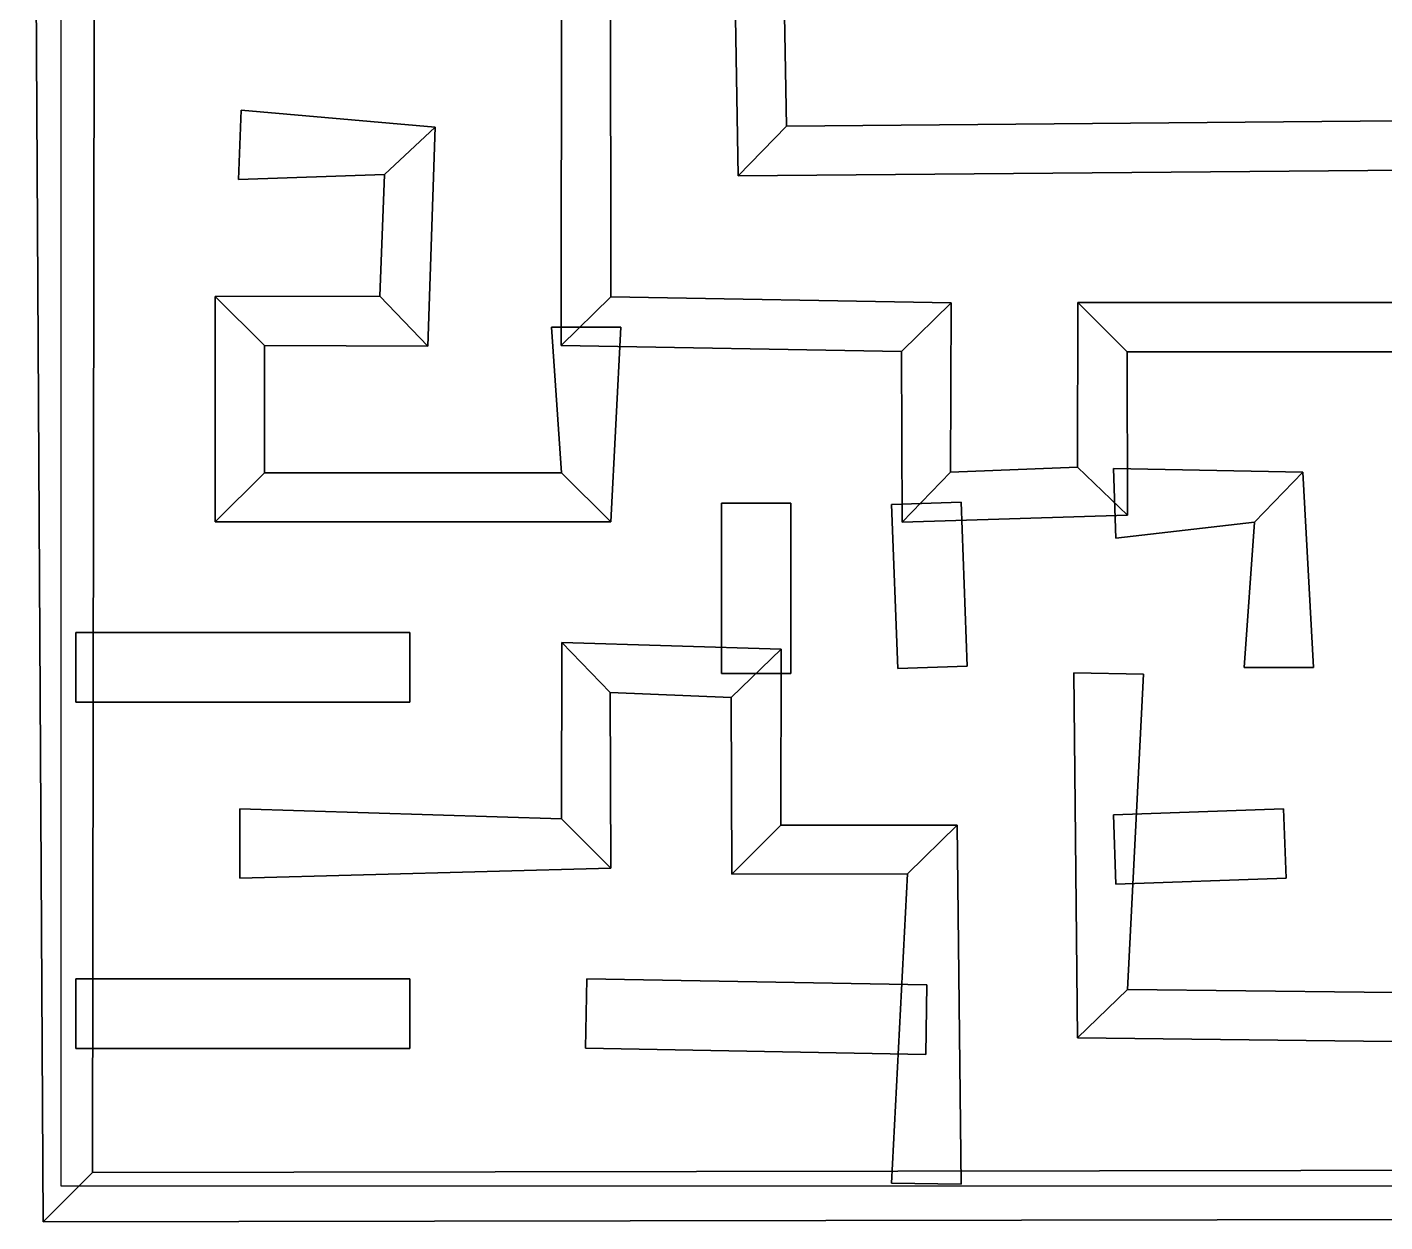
# Model space of a CAD drawing. Header units: metres. Extents: x -10.2 to 10.2, y -10.2 to 10.1.
# Drawn here: x -10.2 to -2.38, y -10.21 to -3.33 of the extents above; entities that cross this region are included whole.
import ezdxf

# ---------------------------------------------------------------- set-up
doc = ezdxf.new("R2010")
doc.units = ezdxf.units.M

msp = doc.modelspace()

# ---------------------------------------------------------------- linework, layer by layer
at = {"layer": 'Sweep.1'}
for points in [[(-10, 10), (10, 10), (10, -10), (-10, -10)], [(-10, 10), (10, 10), (10, -10), (-10, -10)], [(-10.196383, 5.963227, 0.37), (-9.796383, 5.964079, 0.37), (-9.821057, -9.923041, 0.37), (-10.103356, -10.206428, 0.37)], [(-9.796383, 5.964079, -0.03), (-10.196383, 5.963227, -0.03), (-10.103356, -10.206428, -0.03), (-9.821057, -9.923041, -0.03)], [(-10.196383, 5.963227, -0.03), (-10.196383, 5.963227, 0.37), (-10.103356, -10.206428, 0.37), (-10.103356, -10.206428, -0.03)], [(-9.796383, 5.964079, 0.37), (-9.796383, 5.964079, -0.03), (-9.821057, -9.923041, -0.03), (-9.821057, -9.923041, 0.37)], [(-6.835768, -4.879432, 0.37), (-7.121125, -5.159739, 0.37), (-7.117321, -0.887978, 0.37), (-6.839572, -1.175824, 0.37)], [(-7.121125, -5.159739, 0.37), (-7.121125, -5.159739, -0.03), (-7.117321, -0.887978, -0.03), (-7.117321, -0.887978, 0.37)], [(-7.121125, -5.159739, -0.03), (-6.835768, -4.879432, -0.03), (-6.839572, -1.175824, -0.03), (-7.117321, -0.887978, -0.03)], [(-6.835768, -4.879432, -0.03), (-6.835768, -4.879432, 0.37), (-6.839572, -1.175824, 0.37), (-6.839572, -1.175824, -0.03)], [(-5.824482, -3.896889, 0.37), (-6.10359, -4.183418, 0.37), (-6.141672, -1.906136, 0.37), (-5.856359, -2.186487, 0.37)], [(-6.10359, -4.183418, 0.37), (-6.10359, -4.183418, -0.03), (-6.141672, -1.906136, -0.03), (-6.141672, -1.906136, 0.37)], [(-6.10359, -4.183418, -0.03), (-5.824482, -3.896889, -0.03), (-5.856359, -2.186487, -0.03), (-6.141672, -1.906136, -0.03)], [(-5.824482, -3.896889, -0.03), (-5.824482, -3.896889, 0.37), (-5.856359, -2.186487, 0.37), (-5.856359, -2.186487, -0.03)], [(-8.965151, -3.805302, 0.37), (-7.846478, -3.90387, 0.37), (-8.139236, -4.176438, 0.37), (-8.979427, -4.205047, 0.37)], [(-8.979427, -4.205047, -0.03), (-8.139236, -4.176438, -0.03), (-7.846478, -3.90387, -0.03), (-8.965151, -3.805302, -0.03)], [(-8.965151, -3.805302, 0.37), (-8.979427, -4.205047, -0.03), (-8.965151, -3.805302, -0.03)], [(-8.965151, -3.805302, 0.37), (-8.979427, -4.205047, 0.37), (-8.979427, -4.205047, -0.03)], [(-8.965151, -3.805302, -0.03), (-7.846478, -3.90387, -0.03), (-7.846478, -3.90387, 0.37), (-8.965151, -3.805302, 0.37)], [(-7.846478, -3.90387, 0.37), (-7.888963, -5.163508, 0.37), (-8.166713, -4.875662, 0.37), (-8.139236, -4.176438, 0.37)], [(-8.139236, -4.176438, -0.03), (-8.166713, -4.875662, -0.03), (-7.888963, -5.163508, -0.03), (-7.846478, -3.90387, -0.03)], [(-7.846478, -3.90387, -0.03), (-7.888963, -5.163508, -0.03), (-7.888963, -5.163508, 0.37), (-7.846478, -3.90387, 0.37)], [(-2.083407, -3.864369, 0.37), (-1.799338, -4.145979, 0.37), (-6.10359, -4.183418, 0.37), (-5.824482, -3.896889, 0.37)], [(-1.799338, -4.145979, -0.03), (-2.083407, -3.864369, -0.03), (-5.824482, -3.896889, -0.03), (-6.10359, -4.183418, -0.03)], [(-2.083407, -3.864369, -0.03), (-2.083407, -3.864369, 0.37), (-5.824482, -3.896889, 0.37), (-5.824482, -3.896889, -0.03)], [(-8.979427, -4.205047, 0.37), (-8.139236, -4.176438, 0.37), (-8.139236, -4.176438, -0.03), (-8.979427, -4.205047, -0.03)], [(-8.139236, -4.176438, 0.37), (-8.166713, -4.875662, 0.37), (-8.166713, -4.875662, -0.03), (-8.139236, -4.176438, -0.03)], [(-1.799338, -4.145979, 0.37), (-1.799338, -4.145979, -0.03), (-6.10359, -4.183418, -0.03), (-6.10359, -4.183418, 0.37)], [(-7.888963, -5.163508, 0.37), (-8.830868, -5.161006, 0.37), (-9.11371, -4.878164, 0.37), (-8.166713, -4.875662, 0.37)], [(-8.166713, -4.875662, 0.37), (-9.11371, -4.878164, 0.37), (-9.11371, -4.878164, -0.03), (-8.166713, -4.875662, -0.03)], [(-8.166713, -4.875662, -0.03), (-9.11371, -4.878164, -0.03), (-8.830868, -5.161006, -0.03), (-7.888963, -5.163508, -0.03)], [(-8.830868, -5.161006, 0.37), (-8.830868, -5.892575, 0.37), (-9.11371, -6.175417, 0.37), (-9.11371, -4.878164, 0.37)], [(-9.11371, -4.878164, 0.37), (-9.11371, -6.175417, 0.37), (-9.11371, -6.175417, -0.03), (-9.11371, -4.878164, -0.03)], [(-9.11371, -4.878164, -0.03), (-9.11371, -6.175417, -0.03), (-8.830868, -5.892575, -0.03), (-8.830868, -5.161006, -0.03)], [(-4.876906, -4.914411, 0.37), (-5.162262, -5.194718, 0.37), (-7.121125, -5.159739, 0.37), (-6.835768, -4.879432, 0.37)], [(-5.162262, -5.194718, -0.03), (-4.876906, -4.914411, -0.03), (-6.835768, -4.879432, -0.03), (-7.121125, -5.159739, -0.03)], [(-4.876906, -4.914411, -0.03), (-4.876906, -4.914411, 0.37), (-6.835768, -4.879432, 0.37), (-6.835768, -4.879432, -0.03)], [(-4.880621, -5.890159, 0.37), (-5.158547, -6.177834, 0.37), (-5.162262, -5.194718, 0.37), (-4.876906, -4.914411, 0.37)], [(-5.158547, -6.177834, -0.03), (-4.880621, -5.890159, -0.03), (-4.876906, -4.914411, -0.03), (-5.162262, -5.194718, -0.03)], [(-4.880621, -5.890159, -0.03), (-4.880621, -5.890159, 0.37), (-4.876906, -4.914411, 0.37), (-4.876906, -4.914411, -0.03)], [(-4.146595, -4.913143, -0.03), (-4.146595, -4.913143, 0.37), (-4.149011, -5.860053, 0.37), (-4.149011, -5.860053, -0.03)], [(-4.146595, -4.913143, 0.37), (-3.863752, -5.195986, 0.37), (-3.861336, -6.13798, 0.37), (-4.149011, -5.860053, 0.37)], [(-3.863752, -5.195986, -0.03), (-4.146595, -4.913143, -0.03), (-4.149011, -5.860053, -0.03), (-3.861336, -6.13798, -0.03)], [(-1.834931, -4.913143, -0.03), (-1.834931, -4.913143, 0.37), (-4.146595, -4.913143, 0.37), (-4.146595, -4.913143, -0.03)], [(-1.834931, -4.913143, 0.37), (-2.117774, -5.195986, 0.37), (-3.863752, -5.195986, 0.37), (-4.146595, -4.913143, 0.37)], [(-2.117774, -5.195986, -0.03), (-1.834931, -4.913143, -0.03), (-4.146595, -4.913143, -0.03), (-3.863752, -5.195986, -0.03)], [(-7.119868, -5.892575, -0.03), (-7.178446, -5.054564, -0.03), (-7.178446, -5.054564, 0.37), (-7.119868, -5.892575, 0.37)], [(-7.119868, -5.892575, 0.37), (-7.178446, -5.054564, 0.37), (-6.778447, -5.054564, 0.37), (-6.837025, -6.175417, 0.37)], [(-6.837025, -6.175417, -0.03), (-6.778447, -5.054564, -0.03), (-7.178446, -5.054564, -0.03), (-7.119868, -5.892575, -0.03)], [(-6.778447, -5.054564, -0.03), (-7.178446, -5.054564, 0.37), (-7.178446, -5.054564, -0.03)], [(-6.778447, -5.054564, 0.37), (-6.778447, -5.054564, -0.03), (-7.178446, -5.054564, 0.37)], [(-6.837025, -6.175417, 0.37), (-6.778447, -5.054564, 0.37), (-6.778447, -5.054564, -0.03), (-6.837025, -6.175417, -0.03)], [(-8.830868, -5.161006, -0.03), (-8.830868, -5.892575, -0.03), (-8.830868, -5.892575, 0.37), (-8.830868, -5.161006, 0.37)], [(-7.888963, -5.163508, -0.03), (-8.830868, -5.161006, -0.03), (-8.830868, -5.161006, 0.37), (-7.888963, -5.163508, 0.37)], [(-5.162262, -5.194718, 0.37), (-5.162262, -5.194718, -0.03), (-7.121125, -5.159739, -0.03), (-7.121125, -5.159739, 0.37)], [(-5.158547, -6.177834, 0.37), (-5.158547, -6.177834, -0.03), (-5.162262, -5.194718, -0.03), (-5.162262, -5.194718, 0.37)], [(-3.863752, -5.195986, 0.37), (-3.863752, -5.195986, -0.03), (-3.861336, -6.13798, -0.03), (-3.861336, -6.13798, 0.37)], [(-2.117774, -5.195986, 0.37), (-2.117774, -5.195986, -0.03), (-3.863752, -5.195986, -0.03), (-3.863752, -5.195986, 0.37)], [(-4.149011, -5.860053, 0.37), (-3.861336, -6.13798, 0.37), (-5.158547, -6.177834, 0.37), (-4.880621, -5.890159, 0.37)], [(-3.861336, -6.13798, -0.03), (-4.149011, -5.860053, -0.03), (-4.880621, -5.890159, -0.03), (-5.158547, -6.177834, -0.03)], [(-4.149011, -5.860053, -0.03), (-4.149011, -5.860053, 0.37), (-4.880621, -5.890159, 0.37), (-4.880621, -5.890159, -0.03)], [(-8.830868, -5.892575, 0.37), (-7.119868, -5.892575, 0.37), (-6.837025, -6.175417, 0.37), (-9.11371, -6.175417, 0.37)], [(-9.11371, -6.175417, -0.03), (-6.837025, -6.175417, -0.03), (-7.119868, -5.892575, -0.03), (-8.830868, -5.892575, -0.03)], [(-8.830868, -5.892575, -0.03), (-7.119868, -5.892575, -0.03), (-7.119868, -5.892575, 0.37), (-8.830868, -5.892575, 0.37)], [(-2.851983, -5.889981, -0.03), (-2.851983, -5.889981, 0.37), (-3.942616, -5.869112, 0.37), (-3.942616, -5.869112, -0.03)], [(-2.851983, -5.889981, 0.37), (-3.129543, -6.178011, 0.37), (-3.927812, -6.268838, 0.37), (-3.942616, -5.869112, 0.37)], [(-3.129543, -6.178011, -0.03), (-2.851983, -5.889981, -0.03), (-3.942616, -5.869112, -0.03), (-3.927812, -6.268838, -0.03)], [(-3.927812, -6.268838, -0.03), (-3.942616, -5.869112, -0.03), (-3.942616, -5.869112, 0.37)], [(-3.927812, -6.268838, 0.37), (-3.927812, -6.268838, -0.03), (-3.942616, -5.869112, 0.37)], [(-2.790763, -7.013427, 0.37), (-3.190763, -7.013427, 0.37), (-3.129543, -6.178011, 0.37), (-2.851983, -5.889981, 0.37)], [(-3.190763, -7.013427, -0.03), (-2.790763, -7.013427, -0.03), (-2.851983, -5.889981, -0.03), (-3.129543, -6.178011, -0.03)], [(-2.790763, -7.013427, -0.03), (-2.790763, -7.013427, 0.37), (-2.851983, -5.889981, 0.37), (-2.851983, -5.889981, -0.03)], [(-6.199016, -6.068975, -0.03), (-6.199016, -6.068975, 0.37), (-6.199016, -7.048407, 0.37), (-6.199016, -7.048407, -0.03)], [(-6.199016, -6.068975, 0.37), (-5.799016, -6.068975, 0.37), (-5.799016, -7.048407, 0.37), (-6.199016, -7.048407, 0.37)], [(-5.799016, -6.068975, -0.03), (-6.199016, -6.068975, -0.03), (-6.199016, -7.048407, -0.03), (-5.799016, -7.048407, -0.03)], [(-6.199016, -6.068975, 0.37), (-6.199016, -6.068975, -0.03), (-5.799016, -6.068975, -0.03)], [(-6.199016, -6.068975, 0.37), (-5.799016, -6.068975, -0.03), (-5.799016, -6.068975, 0.37)], [(-5.799016, -6.068975, 0.37), (-5.799016, -6.068975, -0.03), (-5.799016, -7.048407, -0.03), (-5.799016, -7.048407, 0.37)], [(-4.784742, -7.006025, 0.37), (-5.184468, -7.020829, 0.37), (-5.219447, -6.076377, 0.37), (-4.819721, -6.061574, 0.37)], [(-5.184468, -7.020829, -0.03), (-4.784742, -7.006025, -0.03), (-4.819721, -6.061574, -0.03), (-5.219447, -6.076377, -0.03)], [(-5.219447, -6.076377, -0.03), (-4.819721, -6.061574, -0.03), (-4.819721, -6.061574, 0.37)], [(-5.219447, -6.076377, 0.37), (-5.219447, -6.076377, -0.03), (-4.819721, -6.061574, 0.37)], [(-5.184468, -7.020829, 0.37), (-5.184468, -7.020829, -0.03), (-5.219447, -6.076377, -0.03), (-5.219447, -6.076377, 0.37)], [(-4.784742, -7.006025, -0.03), (-4.784742, -7.006025, 0.37), (-4.819721, -6.061574, 0.37), (-4.819721, -6.061574, -0.03)], [(-3.861336, -6.13798, 0.37), (-3.861336, -6.13798, -0.03), (-5.158547, -6.177834, -0.03), (-5.158547, -6.177834, 0.37)], [(-9.11371, -6.175417, 0.37), (-6.837025, -6.175417, 0.37), (-6.837025, -6.175417, -0.03), (-9.11371, -6.175417, -0.03)], [(-3.129543, -6.178011, 0.37), (-3.129543, -6.178011, -0.03), (-3.927812, -6.268838, -0.03), (-3.927812, -6.268838, 0.37)], [(-3.190763, -7.013427, 0.37), (-3.190763, -7.013427, -0.03), (-3.129543, -6.178011, -0.03), (-3.129543, -6.178011, 0.37)], [(-7.992857, -6.813427, -0.03), (-7.992857, -6.813427, 0.37), (-9.91674, -6.813427, 0.37), (-9.91674, -6.813427, -0.03)], [(-7.992857, -6.813427, 0.37), (-7.992857, -7.213427, 0.37), (-9.91674, -7.213427, 0.37), (-9.91674, -6.813427, 0.37)], [(-7.992857, -7.213427, -0.03), (-7.992857, -6.813427, -0.03), (-9.91674, -6.813427, -0.03), (-9.91674, -7.213427, -0.03)], [(-9.91674, -7.213427, -0.03), (-9.91674, -6.813427, -0.03), (-9.91674, -6.813427, 0.37)], [(-9.91674, -7.213427, 0.37), (-9.91674, -7.213427, -0.03), (-9.91674, -6.813427, 0.37)], [(-7.992857, -6.813427, 0.37), (-7.992857, -6.813427, -0.03), (-7.992857, -7.213427, -0.03)], [(-7.992857, -6.813427, 0.37), (-7.992857, -7.213427, -0.03), (-7.992857, -7.213427, 0.37)], [(-6.837025, -8.169258, 0.37), (-7.119868, -7.886415, 0.37), (-7.117321, -6.869504, 0.37), (-6.839572, -7.15735, 0.37)], [(-7.119868, -7.886415, 0.37), (-7.119868, -7.886415, -0.03), (-7.117321, -6.869504, -0.03), (-7.117321, -6.869504, 0.37)], [(-7.119868, -7.886415, -0.03), (-6.837025, -8.169258, -0.03), (-6.839572, -7.15735, -0.03), (-7.117321, -6.869504, -0.03)], [(-6.839572, -7.15735, 0.37), (-7.117321, -6.869504, 0.37), (-5.855093, -6.909533, 0.37), (-6.142939, -7.187282, 0.37)], [(-7.117321, -6.869504, 0.37), (-7.117321, -6.869504, -0.03), (-5.855093, -6.909533, -0.03), (-5.855093, -6.909533, 0.37)], [(-7.117321, -6.869504, -0.03), (-6.839572, -7.15735, -0.03), (-6.142939, -7.187282, -0.03), (-5.855093, -6.909533, -0.03)], [(-6.142939, -7.187282, 0.37), (-5.855093, -6.909533, 0.37), (-5.857594, -7.921396, 0.37), (-6.140437, -8.204239, 0.37)], [(-5.855093, -6.909533, -0.03), (-6.142939, -7.187282, -0.03), (-6.140437, -8.204239, -0.03), (-5.857594, -7.921396, -0.03)], [(-5.855093, -6.909533, 0.37), (-5.855093, -6.909533, -0.03), (-5.857594, -7.921396, -0.03), (-5.857594, -7.921396, 0.37)], [(-4.784742, -7.006025, 0.37), (-4.784742, -7.006025, -0.03), (-5.184468, -7.020829, -0.03)], [(-4.784742, -7.006025, 0.37), (-5.184468, -7.020829, -0.03), (-5.184468, -7.020829, 0.37)], [(-2.790763, -7.013427, 0.37), (-2.790763, -7.013427, -0.03), (-3.190763, -7.013427, -0.03)], [(-2.790763, -7.013427, 0.37), (-3.190763, -7.013427, -0.03), (-3.190763, -7.013427, 0.37)], [(-5.799016, -7.048407, -0.03), (-6.199016, -7.048407, -0.03), (-6.199016, -7.048407, 0.37)], [(-5.799016, -7.048407, 0.37), (-5.799016, -7.048407, -0.03), (-6.199016, -7.048407, 0.37)], [(-3.770226, -7.051978, 0.37), (-3.861683, -8.867948, 0.37), (-4.148664, -9.14659, 0.37), (-4.170162, -7.044836, 0.37)], [(-4.170162, -7.044836, 0.37), (-4.148664, -9.14659, 0.37), (-4.148664, -9.14659, -0.03), (-4.170162, -7.044836, -0.03)], [(-4.170162, -7.044836, -0.03), (-4.148664, -9.14659, -0.03), (-3.861683, -8.867948, -0.03), (-3.770226, -7.051978, -0.03)], [(-3.770226, -7.051978, 0.37), (-4.170162, -7.044836, -0.03), (-3.770226, -7.051978, -0.03)], [(-3.770226, -7.051978, 0.37), (-4.170162, -7.044836, 0.37), (-4.170162, -7.044836, -0.03)], [(-3.770226, -7.051978, -0.03), (-3.861683, -8.867948, -0.03), (-3.861683, -8.867948, 0.37), (-3.770226, -7.051978, 0.37)], [(-6.839572, -7.15735, -0.03), (-6.839572, -7.15735, 0.37), (-6.142939, -7.187282, 0.37), (-6.142939, -7.187282, -0.03)], [(-6.837025, -8.169258, -0.03), (-6.837025, -8.169258, 0.37), (-6.839572, -7.15735, 0.37), (-6.839572, -7.15735, -0.03)], [(-6.142939, -7.187282, -0.03), (-6.142939, -7.187282, 0.37), (-6.140437, -8.204239, 0.37), (-6.140437, -8.204239, -0.03)], [(-7.992857, -7.213427, 0.37), (-7.992857, -7.213427, -0.03), (-9.91674, -7.213427, -0.03), (-9.91674, -7.213427, 0.37)], [(-8.972289, -8.227837, 0.37), (-8.972289, -7.827837, 0.37), (-7.119868, -7.886415, 0.37), (-6.837025, -8.169258, 0.37)], [(-8.972289, -7.827837, 0.37), (-8.972289, -7.827837, -0.03), (-7.119868, -7.886415, -0.03), (-7.119868, -7.886415, 0.37)], [(-8.972289, -7.827837, -0.03), (-8.972289, -8.227837, -0.03), (-6.837025, -8.169258, -0.03), (-7.119868, -7.886415, -0.03)], [(-8.972289, -8.227837, 0.37), (-8.972289, -8.227837, -0.03), (-8.972289, -7.827837, -0.03)], [(-8.972289, -8.227837, 0.37), (-8.972289, -7.827837, -0.03), (-8.972289, -7.827837, 0.37)], [(-2.962922, -7.827964, -0.03), (-2.962922, -7.827964, 0.37), (-3.942353, -7.862945, 0.37), (-3.942353, -7.862945, -0.03)], [(-2.962922, -7.827964, 0.37), (-2.948645, -8.22771, 0.37), (-3.928076, -8.262691, 0.37), (-3.942353, -7.862945, 0.37)], [(-2.948645, -8.22771, -0.03), (-2.962922, -7.827964, -0.03), (-3.942353, -7.862945, -0.03), (-3.928076, -8.262691, -0.03)], [(-3.928076, -8.262691, -0.03), (-3.942353, -7.862945, -0.03), (-3.942353, -7.862945, 0.37)], [(-3.928076, -8.262691, 0.37), (-3.928076, -8.262691, -0.03), (-3.942353, -7.862945, 0.37)], [(-2.962922, -7.827964, 0.37), (-2.962922, -7.827964, -0.03), (-2.948645, -8.22771, -0.03)], [(-2.962922, -7.827964, 0.37), (-2.948645, -8.22771, -0.03), (-2.948645, -8.22771, 0.37)], [(-6.140437, -8.204239, 0.37), (-5.857594, -7.921396, 0.37), (-4.841904, -7.922688, 0.37), (-5.127306, -8.202948, 0.37)], [(-5.857594, -7.921396, -0.03), (-6.140437, -8.204239, -0.03), (-5.127306, -8.202948, -0.03), (-4.841904, -7.922688, -0.03)], [(-5.857594, -7.921396, 0.37), (-5.857594, -7.921396, -0.03), (-4.841904, -7.922688, -0.03), (-4.841904, -7.922688, 0.37)], [(-5.127306, -8.202948, 0.37), (-4.841904, -7.922688, 0.37), (-4.819617, -9.990335, 0.37), (-5.219551, -9.983065, 0.37)], [(-4.841904, -7.922688, -0.03), (-5.127306, -8.202948, -0.03), (-5.219551, -9.983065, -0.03), (-4.819617, -9.990335, -0.03)], [(-4.841904, -7.922688, 0.37), (-4.841904, -7.922688, -0.03), (-4.819617, -9.990335, -0.03), (-4.819617, -9.990335, 0.37)], [(-8.972289, -8.227837, -0.03), (-8.972289, -8.227837, 0.37), (-6.837025, -8.169258, 0.37), (-6.837025, -8.169258, -0.03)], [(-6.140437, -8.204239, -0.03), (-6.140437, -8.204239, 0.37), (-5.127306, -8.202948, 0.37), (-5.127306, -8.202948, -0.03)], [(-5.127306, -8.202948, -0.03), (-5.127306, -8.202948, 0.37), (-5.219551, -9.983065, 0.37), (-5.219551, -9.983065, -0.03)], [(-2.948645, -8.22771, 0.37), (-2.948645, -8.22771, -0.03), (-3.928076, -8.262691, -0.03), (-3.928076, -8.262691, 0.37)], [(-7.992857, -8.807269, -0.03), (-7.992857, -8.807269, 0.37), (-9.91674, -8.807269, 0.37), (-9.91674, -8.807269, -0.03)], [(-7.992857, -8.807269, 0.37), (-7.992857, -9.207269, 0.37), (-9.91674, -9.207269, 0.37), (-9.91674, -8.807269, 0.37)], [(-7.992857, -9.207269, -0.03), (-7.992857, -8.807269, -0.03), (-9.91674, -8.807269, -0.03), (-9.91674, -9.207269, -0.03)], [(-9.91674, -9.207269, -0.03), (-9.91674, -8.807269, -0.03), (-9.91674, -8.807269, 0.37)], [(-9.91674, -9.207269, 0.37), (-9.91674, -9.207269, -0.03), (-9.91674, -8.807269, 0.37)], [(-7.992857, -8.807269, 0.37), (-7.992857, -8.807269, -0.03), (-7.992857, -9.207269, -0.03)], [(-7.992857, -8.807269, 0.37), (-7.992857, -9.207269, -0.03), (-7.992857, -9.207269, 0.37)], [(-6.982017, -9.207237, 0.37), (-6.974876, -8.807301, 0.37), (-5.016014, -8.842279, 0.37), (-5.023155, -9.242216, 0.37)], [(-6.974876, -8.807301, -0.03), (-6.982017, -9.207237, -0.03), (-5.023155, -9.242216, -0.03), (-5.016014, -8.842279, -0.03)], [(-6.982017, -9.207237, 0.37), (-6.982017, -9.207237, -0.03), (-6.974876, -8.807301, -0.03)], [(-6.982017, -9.207237, 0.37), (-6.974876, -8.807301, -0.03), (-6.974876, -8.807301, 0.37)], [(-6.974876, -8.807301, 0.37), (-6.974876, -8.807301, -0.03), (-5.016014, -8.842279, -0.03), (-5.016014, -8.842279, 0.37)], [(-5.016014, -8.842279, -0.03), (-5.023155, -9.242216, -0.03), (-5.023155, -9.242216, 0.37)], [(-5.016014, -8.842279, 0.37), (-5.016014, -8.842279, -0.03), (-5.023155, -9.242216, 0.37)], [(-3.861683, -8.867948, 0.37), (-1.137518, -8.900006, 0.37), (-0.856324, -9.184489, 0.37), (-4.148664, -9.14659, 0.37)], [(-4.148664, -9.14659, -0.03), (-0.856324, -9.184489, -0.03), (-1.137518, -8.900006, -0.03), (-3.861683, -8.867948, -0.03)], [(-3.861683, -8.867948, -0.03), (-1.137518, -8.900006, -0.03), (-1.137518, -8.900006, 0.37), (-3.861683, -8.867948, 0.37)], [(-7.992857, -9.207269, 0.37), (-7.992857, -9.207269, -0.03), (-9.91674, -9.207269, -0.03), (-9.91674, -9.207269, 0.37)], [(-6.982017, -9.207237, -0.03), (-6.982017, -9.207237, 0.37), (-5.023155, -9.242216, 0.37), (-5.023155, -9.242216, -0.03)], [(-4.148664, -9.14659, 0.37), (-0.856324, -9.184489, 0.37), (-0.856324, -9.184489, -0.03), (-4.148664, -9.14659, -0.03)], [(-10.103356, -10.206428, 0.37), (-9.821057, -9.923041, 0.37), (9.889016, -9.889257, 0.37), (10.172101, -10.171858, 0.37)], [(-9.821057, -9.923041, -0.03), (-10.103356, -10.206428, -0.03), (10.172101, -10.171858, -0.03), (9.889016, -9.889257, -0.03)], [(-9.821057, -9.923041, 0.37), (-9.821057, -9.923041, -0.03), (9.889016, -9.889257, -0.03), (9.889016, -9.889257, 0.37)], [(-4.819617, -9.990335, -0.03), (-5.219551, -9.983065, -0.03), (-5.219551, -9.983065, 0.37)], [(-4.819617, -9.990335, 0.37), (-4.819617, -9.990335, -0.03), (-5.219551, -9.983065, 0.37)], [(-10.103356, -10.206428, -0.03), (-10.103356, -10.206428, 0.37), (10.172101, -10.171858, 0.37), (10.172101, -10.171858, -0.03)]]:
    msp.add_3dface(points, dxfattribs=at)

doc.saveas('drawing.dxf')
